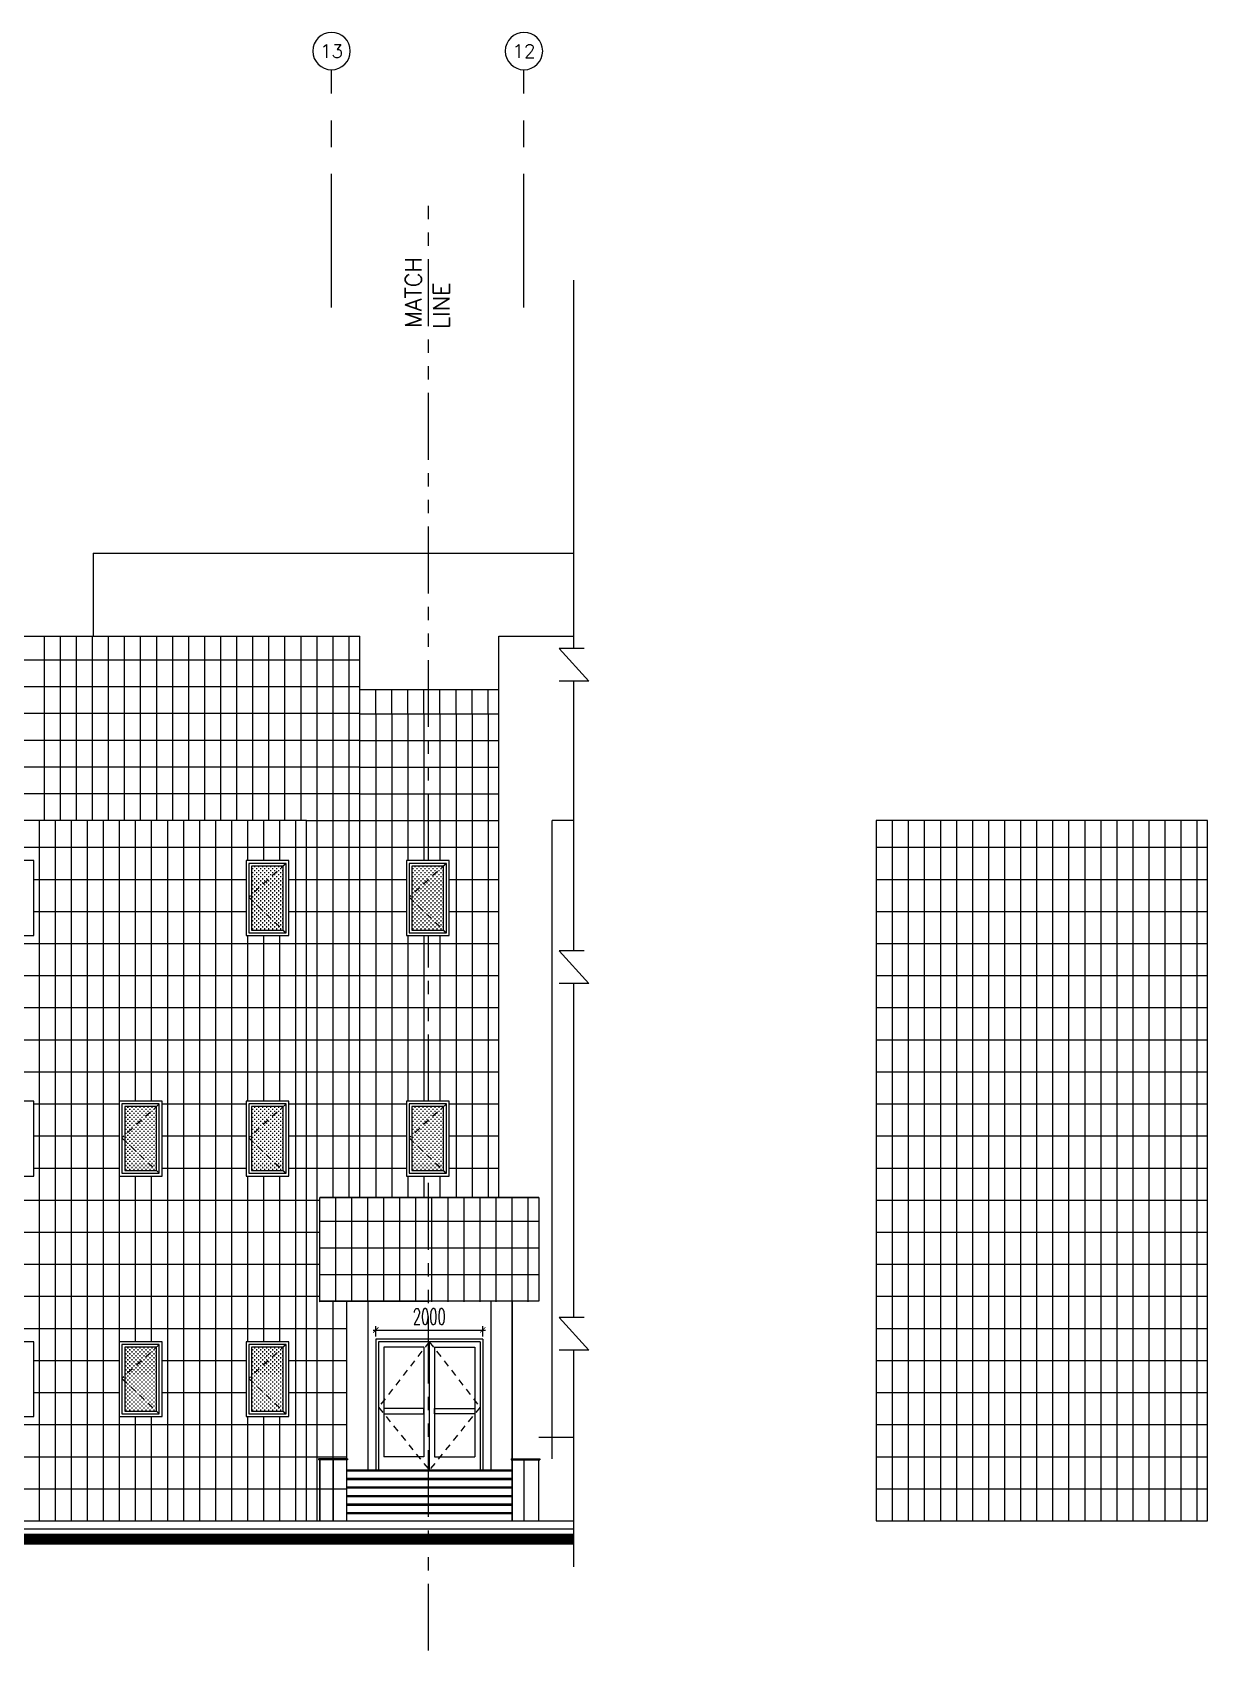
# Model space of a CAD drawing. Extents: x 417569 to 835280, y 43365 to 86819.
# Drawn here: x 417641.16 to 417663.15, y 43406.27 to 43436.55 of the extents above; entities that cross this region are included whole.
import ezdxf
from ezdxf.enums import TextEntityAlignment as Align

# ---------------------------------------------------------------- set-up
doc = ezdxf.new("R2010")
doc.units = 0
doc.header["$MEASUREMENT"] = 0
doc.header["$PDMODE"] = 3
doc.header["$PDSIZE"] = 0.1
for name, pattern in [('CENTERX2', [4, 2.5, -0.5, 0.5, -0.5]), ('HIDDEN2', [0.1875, 0.125, -0.0625]), ('PHANTOM', [2.5, 1.25, -0.25, 0.25, -0.25, 0.25, -0.25])]:
    doc.linetypes.add(name, pattern=pattern)
doc.layers.get('0').update_dxf_attribs({"linetype": 'CONTINUOUS'})
doc.layers.get('DEFPOINTS').update_dxf_attribs({"linetype": 'CONTINUOUS'})
for name, color, linetype in [('AX', 6, 'CONTINUOUS'), ('AX-CR', 2, 'CONTINUOUS'), ('AX-TXT', 2, 'CONTINUOUS'), ('AXES', 11, 'CENTERX2'), ('AXES3', 1, 'PHANTOM'), ('beige-gr', 50, 'CONTINUOUS'), ('BORDER', 4, 'CONTINUOUS'), ('brown-gr', 42, 'CONTINUOUS'), ('DOOR', 7, 'CONTINUOUS'), ('EL', 2, 'CONTINUOUS'), ('HAT', 11, 'CONTINUOUS'), ('Hatch', 4, 'CONTINUOUS'), ('STR', 5, 'CONTINUOUS'), ('WALL', 2, 'CONTINUOUS'), ('WIN', 4, 'CONTINUOUS')]:
    doc.layers.add(name, color=color, linetype=linetype)
doc.styles.add('ROMANS', font='ROMANS.shx', dxfattribs={"width": 0.6})
doc.dimstyles.new('STANDARD in', dxfattribs={"dimtxt": 0.3, "dimasz": 0.1, "dimexe": 0.07, "dimexo": 0.05, "dimgap": 0.1, "dimtad": 1, "dimdec": 0, "dimlfac": 1000, "dimzin": 0, "dimdsep": 46, "dimtxsty": 'ROMANS', "dimblk": 'ARCHTICK', "dimcen": 0.05, "dimdle": 0.05, "dimclrd": 4, "dimclre": 4, "dimclrt": 2, "dimadec": 0, "dimazin": 0, "dimtfac": 1, "dimtdec": 0, "dimtmove": 2, "dimatfit": 3, "dimldrblk": 'ARCHTICK', "dimfxl": 0, "dimtolj": 1, "dimtzin": 0, "dimarcsym": 0})

# ---------------------------------------------------------------- blocks, each defined once
blk = doc.blocks.new('AXU')
at = {"layer": 'AX-CR'}
blk.add_circle((0, 350), 350, dxfattribs=at)
at = {"layer": 'AX-TXT', "style": 'ROMANS'}
blk.add_attdef('AX', text='', height=250, dxfattribs=at).set_placement((0, 350), align=Align.MIDDLE)
blk = doc.blocks.new('_ARCHTICK')
at = {"color": 0, "linetype": 'ByBlock', "const_width": 0.15}
blk.add_lwpolyline([(-0.5, -0.5), (0.5, 0.5)], dxfattribs=at)
blk = doc.blocks.new('*D61')
at = {"layer": 'DEFPOINTS', "color": 0}
for p in [(417647.588, 43412.102), (417649.588, 43412.272), (417649.588, 43412.102)]:
    blk.add_point(p, dxfattribs=at)
at = {"layer": 'Hatch', "color": 4, "lineweight": -2}
for p, q in [((417647.588, 43412.152), (417647.588, 43412.342)), ((417649.588, 43412.152), (417649.588, 43412.342)), ((417647.538, 43412.272), (417649.638, 43412.272))]:
    blk.add_line(p, q, dxfattribs=at)
at = {"layer": 'Hatch', "color": 4, "lineweight": -2, "xscale": 0.1, "yscale": 0.1, "zscale": 0.1, "rotation": 180}
blk.add_blockref('_ARCHTICK', (417647.588, 43412.272), dxfattribs=at)
at = {"layer": 'Hatch', "color": 4, "lineweight": -2, "xscale": 0.1, "yscale": 0.1, "zscale": 0.1}
blk.add_blockref('_ARCHTICK', (417649.588, 43412.272), dxfattribs=at)
at = {"layer": 'Hatch', "color": 2, "insert": (417648.588, 43412.522), "char_height": 0.3, "attachment_point": 5, "style": 'ROMANS'}
blk.add_mtext('\\A1;2000', dxfattribs=at)

msp = doc.modelspace()

# ---------------------------------------------------------------- hatches: boundary and pattern name
at = {"layer": 'Hatch'}
h = msp.add_hatch(dxfattribs=at)
h.set_pattern_fill('CROSS', color=11, scale=0.15, style=0)
h.set_pattern_definition([(0, (-88.89901, 36.70228), (0.0375, 0.0375), [0.01875, -0.05625]), (90, (-88.889634, 36.692904), (-0.0375, 0.0375), [0.01875, -0.05625])])
h.paths.add_polyline_path([(417645.2798, 43420.9499), (417645.8754, 43420.9499), (417645.8754, 43419.7542), (417645.2798, 43419.7542)])
h = msp.add_hatch(dxfattribs=at)
h.set_pattern_fill('CROSS', color=11, scale=0.15, style=0)
h.set_pattern_definition([(0, (-85.89901, 36.70228), (0.0375, 0.0375), [0.01875, -0.05625]), (90, (-85.889634, 36.692904), (-0.0375, 0.0375), [0.01875, -0.05625])])
h.paths.add_polyline_path([(417648.2798, 43420.9499), (417648.8754, 43420.9499), (417648.8754, 43419.7542), (417648.2798, 43419.7542)])
h = msp.add_hatch(dxfattribs=at)
h.set_pattern_fill('CROSS', color=11, scale=0.15, style=0)
h.set_pattern_definition([(0, (-91.27016, 32.20228), (0.0375, 0.0375), [0.01875, -0.05625]), (90, (-91.260787, 32.192904), (-0.0375, 0.0375), [0.01875, -0.05625])])
h.paths.add_polyline_path([(417642.9086, 43416.4499), (417643.5043, 43416.4499), (417643.5043, 43415.2542), (417642.9086, 43415.2542)])
h = msp.add_hatch(dxfattribs=at)
h.set_pattern_fill('CROSS', color=11, scale=0.15, style=0)
h.set_pattern_definition([(0, (-88.89901, 32.20228), (0.0375, 0.0375), [0.01875, -0.05625]), (90, (-88.889634, 32.192904), (-0.0375, 0.0375), [0.01875, -0.05625])])
h.paths.add_polyline_path([(417645.2798, 43416.4499), (417645.8754, 43416.4499), (417645.8754, 43415.2542), (417645.2798, 43415.2542)])
h = msp.add_hatch(dxfattribs=at)
h.set_pattern_fill('CROSS', color=11, scale=0.15, style=0)
h.set_pattern_definition([(0, (-85.89901, 32.20228), (0.0375, 0.0375), [0.01875, -0.05625]), (90, (-85.889634, 32.192904), (-0.0375, 0.0375), [0.01875, -0.05625])])
h.paths.add_polyline_path([(417648.2798, 43416.4499), (417648.8754, 43416.4499), (417648.8754, 43415.2542), (417648.2798, 43415.2542)])
h = msp.add_hatch(dxfattribs=at)
h.set_pattern_fill('CROSS', color=11, scale=0.15, style=0)
h.set_pattern_definition([(0, (-91.27016, 27.70228), (0.0375, 0.0375), [0.01875, -0.05625]), (90, (-91.260787, 27.692904), (-0.0375, 0.0375), [0.01875, -0.05625])])
h.paths.add_polyline_path([(417642.9086, 43411.9499), (417643.5043, 43411.9499), (417643.5043, 43410.7542), (417642.9086, 43410.7542)])
h = msp.add_hatch(dxfattribs=at)
h.set_pattern_fill('CROSS', color=11, scale=0.15, style=0)
h.set_pattern_definition([(0, (-88.89901, 27.70228), (0.0375, 0.0375), [0.01875, -0.05625]), (90, (-88.889634, 27.692904), (-0.0375, 0.0375), [0.01875, -0.05625])])
h.paths.add_polyline_path([(417645.2798, 43411.9499), (417645.8754, 43411.9499), (417645.8754, 43410.7542), (417645.2798, 43410.7542)])

# ---------------------------------------------------------------- linework, layer by layer
at = {"layer": 'AXES'}
for p, q in [((417646.7594, 43431.4), (417646.7594, 43435.8457)), ((417650.3594, 43431.4), (417650.3594, 43435.8457))]:
    msp.add_line(p, q, dxfattribs=at)
at = {"layer": 'AXES3'}
for p, q in [((417648.5738, 43421.052), (417648.5738, 43433.4552)), ((417648.5738, 43416.552), (417648.5738, 43419.652)), ((417648.5738, 43406.2744), (417648.5738, 43415.152))]:
    msp.add_line(p, q, dxfattribs=at)
at = {"layer": 'beige-gr'}
for p, q in [((417647.2883, 43423.8), (417649.8883, 43423.8)), ((417647.5883, 43423.8), (417647.5883, 43414.752)), ((417647.8883, 43423.8), (417647.8883, 43414.752)), ((417648.1883, 43423.8), (417648.1883, 43421.052)), ((417648.4883, 43423.8), (417648.4883, 43421.052)), ((417648.7883, 43423.8), (417648.7883, 43421.052)), ((417649.0883, 43423.8), (417649.0883, 43414.752)), ((417649.3883, 43423.8), (417649.3883, 43414.752)), ((417649.6883, 43423.8), (417649.6883, 43414.752)), ((417647.2883, 43423.3022), (417649.8883, 43423.3022)), ((417647.2883, 43422.8022), (417649.8883, 43422.8022)), ((417647.2883, 43422.3022), (417649.8883, 43422.3022)), ((417641.2883, 43421.802), (417641.2883, 43408.702)), ((417641.5883, 43421.802), (417641.5883, 43408.702)), ((417641.8883, 43421.802), (417641.8883, 43408.702)), ((417642.1883, 43421.802), (417642.1883, 43408.702)), ((417642.4883, 43421.802), (417642.4883, 43408.702)), ((417642.7883, 43421.802), (417642.7883, 43408.702)), ((417643.0883, 43421.802), (417643.0883, 43416.552)), ((417643.3883, 43421.802), (417643.3883, 43416.552)), ((417643.6883, 43421.802), (417643.6883, 43408.702)), ((417643.9883, 43421.802), (417643.9883, 43408.702)), ((417644.2883, 43421.802), (417644.2883, 43408.702)), ((417644.5883, 43421.802), (417644.5883, 43408.702)), ((417644.8883, 43421.802), (417644.8883, 43408.702)), ((417645.1883, 43421.802), (417645.1883, 43421.052)), ((417645.4883, 43421.802), (417645.4883, 43421.052)), ((417645.7883, 43421.802), (417645.7883, 43421.052)), ((417646.0883, 43421.802), (417646.0883, 43408.702)), ((417647.2883, 43421.802), (417649.8883, 43421.802)), ((417657.2493, 43421.802), (417657.2493, 43408.702)), ((417657.5493, 43421.802), (417657.5493, 43408.702)), ((417657.8493, 43421.802), (417657.8493, 43408.702)), ((417658.1493, 43421.802), (417658.1493, 43408.702)), ((417658.4493, 43421.802), (417658.4493, 43408.702)), ((417658.7493, 43421.802), (417658.7493, 43408.702)), ((417659.0493, 43421.802), (417659.0493, 43408.702)), ((417659.3493, 43421.802), (417659.3493, 43408.702)), ((417659.6493, 43421.802), (417659.6493, 43408.702)), ((417659.9493, 43421.802), (417659.9493, 43408.702)), ((417660.2493, 43421.802), (417660.2493, 43408.702)), ((417660.5493, 43421.802), (417660.5493, 43408.702)), ((417660.8493, 43421.802), (417660.8493, 43408.702)), ((417661.1493, 43421.802), (417661.1493, 43408.702)), ((417661.4493, 43421.802), (417661.4493, 43408.702)), ((417661.7493, 43421.802), (417661.7493, 43408.702)), ((417662.0493, 43421.802), (417662.0493, 43408.702)), ((417662.3493, 43421.802), (417662.3493, 43408.702)), ((417662.6493, 43421.802), (417662.6493, 43408.702)), ((417662.9493, 43421.802), (417662.9493, 43408.702)), ((417640.0883, 43421.302), (417646.2883, 43421.302)), ((417647.2883, 43421.302), (417649.8883, 43421.302)), ((417656.9493, 43421.302), (417663.1493, 43421.302)), ((417641.1883, 43420.702), (417645.1594, 43420.702)), ((417645.9594, 43420.702), (417646.2883, 43420.702)), ((417647.2883, 43420.702), (417648.1594, 43420.702)), ((417648.9594, 43420.702), (417649.8883, 43420.702)), ((417656.9493, 43420.702), (417663.1493, 43420.702)), ((417641.1883, 43420.102), (417645.1594, 43420.102)), ((417645.9594, 43420.102), (417646.2883, 43420.102)), ((417647.2883, 43420.102), (417648.1594, 43420.102)), ((417648.9594, 43420.102), (417649.8883, 43420.102)), ((417656.9493, 43420.102), (417663.1493, 43420.102)), ((417645.1883, 43419.652), (417645.1883, 43416.552)), ((417645.4883, 43419.652), (417645.4883, 43416.552)), ((417645.7883, 43419.652), (417645.7883, 43416.552)), ((417648.1883, 43419.652), (417648.1883, 43416.552)), ((417648.4883, 43419.652), (417648.4883, 43416.552)), ((417648.7883, 43419.652), (417648.7883, 43416.552)), ((417640.0883, 43419.502), (417646.2883, 43419.502)), ((417647.2883, 43419.502), (417649.8883, 43419.502)), ((417656.9493, 43419.502), (417663.1493, 43419.502)), ((417640.0883, 43418.902), (417646.2883, 43418.902)), ((417647.2883, 43418.902), (417649.8883, 43418.902)), ((417656.9493, 43418.902), (417663.1493, 43418.902)), ((417640.0883, 43418.302), (417646.2883, 43418.302)), ((417647.2883, 43418.302), (417649.8883, 43418.302)), ((417656.9493, 43418.302), (417663.1493, 43418.302)), ((417640.0883, 43417.702), (417646.2883, 43417.702)), ((417647.2883, 43417.702), (417649.8883, 43417.702)), ((417656.9493, 43417.702), (417663.1493, 43417.702)), ((417640.0883, 43417.102), (417646.2883, 43417.102)), ((417647.2883, 43417.102), (417649.8883, 43417.102)), ((417656.9493, 43417.102), (417663.1493, 43417.102)), ((417641.1883, 43416.502), (417642.7883, 43416.502)), ((417643.5883, 43416.502), (417645.1594, 43416.502)), ((417647.2883, 43416.502), (417648.1594, 43416.502)), ((417648.9594, 43416.502), (417649.8883, 43416.502)), ((417656.9493, 43416.502), (417663.1493, 43416.502)), ((417641.1883, 43415.902), (417642.7883, 43415.902)), ((417643.5883, 43415.902), (417645.1594, 43415.902)), ((417647.2883, 43415.902), (417648.1594, 43415.902)), ((417648.9594, 43415.902), (417649.8883, 43415.902)), ((417656.9493, 43415.902), (417663.1493, 43415.902)), ((417641.1883, 43415.302), (417642.7883, 43415.302)), ((417643.0883, 43415.152), (417643.0883, 43412.052)), ((417643.3883, 43415.152), (417643.3883, 43412.052)), ((417643.5883, 43415.302), (417645.1594, 43415.302)), ((417645.1883, 43415.152), (417645.1883, 43412.052)), ((417645.4883, 43415.152), (417645.4883, 43412.052)), ((417645.7883, 43415.152), (417645.7883, 43412.052)), ((417647.2883, 43415.302), (417648.1594, 43415.302)), ((417648.1883, 43415.152), (417648.1883, 43414.752)), ((417648.4883, 43415.152), (417648.4883, 43414.752)), ((417648.7883, 43415.152), (417648.7883, 43414.752)), ((417648.9594, 43415.302), (417649.8883, 43415.302)), ((417656.9493, 43415.302), (417663.1493, 43415.302)), ((417640.0883, 43414.702), (417646.2883, 43414.702)), ((417656.9493, 43414.702), (417663.1493, 43414.702)), ((417640.0883, 43414.102), (417646.2883, 43414.102)), ((417656.9493, 43414.102), (417663.1493, 43414.102)), ((417640.0883, 43413.502), (417646.2883, 43413.502)), ((417656.9493, 43413.502), (417663.1493, 43413.502)), ((417640.0883, 43412.902), (417646.2883, 43412.902)), ((417656.9493, 43412.902), (417663.1493, 43412.902)), ((417640.0883, 43412.302), (417646.2883, 43412.302)), ((417656.9493, 43412.302), (417663.1493, 43412.302)), ((417641.1883, 43411.702), (417642.7883, 43411.702)), ((417643.5883, 43411.702), (417645.1594, 43411.702)), ((417645.9594, 43411.702), (417646.2883, 43411.702)), ((417656.9493, 43411.702), (417663.1493, 43411.702)), ((417641.1883, 43411.102), (417642.7883, 43411.102)), ((417643.5883, 43411.102), (417645.1594, 43411.102)), ((417645.9594, 43411.102), (417646.2883, 43411.102)), ((417656.9493, 43411.102), (417663.1493, 43411.102)), ((417640.0883, 43410.502), (417646.2883, 43410.502)), ((417643.0883, 43410.652), (417643.0883, 43408.702)), ((417643.3883, 43410.652), (417643.3883, 43408.702)), ((417645.1883, 43410.652), (417645.1883, 43408.702)), ((417645.4883, 43410.652), (417645.4883, 43408.702)), ((417645.7883, 43410.652), (417645.7883, 43408.702)), ((417656.9493, 43410.502), (417663.1493, 43410.502)), ((417640.0883, 43409.902), (417646.2883, 43409.902)), ((417656.9493, 43409.902), (417663.1493, 43409.902)), ((417640.0883, 43409.302), (417646.2883, 43409.302)), ((417656.9493, 43409.302), (417663.1493, 43409.302))]:
    msp.add_line(p, q, dxfattribs=at)
at = {"layer": 'brown-gr'}
for p, q in [((417641.3883, 43421.802), (417641.3883, 43425.252)), ((417641.3883, 43421.802), (417641.3883, 43425.252)), ((417641.6883, 43421.802), (417641.6883, 43425.252)), ((417641.9883, 43421.802), (417641.9883, 43425.252)), ((417642.2883, 43421.802), (417642.2883, 43425.252)), ((417642.2883, 43421.802), (417642.2883, 43425.252)), ((417642.5883, 43421.802), (417642.5883, 43425.252)), ((417642.8883, 43421.802), (417642.8883, 43425.252)), ((417643.1883, 43421.802), (417643.1883, 43425.252)), ((417643.4883, 43421.802), (417643.4883, 43425.252)), ((417643.7883, 43421.802), (417643.7883, 43425.252)), ((417643.7883, 43421.802), (417643.7883, 43425.252)), ((417644.0883, 43421.802), (417644.0883, 43425.252)), ((417644.3883, 43421.802), (417644.3883, 43425.252)), ((417644.6883, 43421.802), (417644.6883, 43425.252)), ((417644.6883, 43421.802), (417644.6883, 43425.252)), ((417644.9883, 43421.802), (417644.9883, 43425.252)), ((417645.2883, 43421.802), (417645.2883, 43425.252)), ((417645.5883, 43421.802), (417645.5883, 43425.252)), ((417645.5883, 43421.802), (417645.5883, 43425.252)), ((417645.8883, 43421.802), (417645.8883, 43425.252)), ((417646.1883, 43421.802), (417646.1883, 43425.252)), ((417646.4883, 43408.702), (417646.4883, 43425.252)), ((417646.4883, 43408.702), (417646.4883, 43425.252)), ((417646.7883, 43414.752), (417646.7883, 43425.252)), ((417647.0883, 43414.752), (417647.0883, 43425.252)), ((417647.2883, 43424.8022), (417632.3883, 43424.8022)), ((417647.2883, 43424.3022), (417632.3883, 43424.3022)), ((417647.2883, 43424.252), (417649.8883, 43424.252)), ((417647.5883, 43423.8), (417647.5883, 43424.252)), ((417647.8883, 43423.8), (417647.8883, 43424.252)), ((417648.1883, 43423.8), (417648.1883, 43424.252)), ((417648.4883, 43423.8), (417648.4883, 43424.252)), ((417648.7883, 43423.8), (417648.7883, 43424.252)), ((417649.0883, 43423.8), (417649.0883, 43424.252)), ((417649.3883, 43423.8), (417649.3883, 43424.252)), ((417649.6883, 43423.8), (417649.6883, 43424.252)), ((417647.2883, 43423.8022), (417632.3883, 43423.8022)), ((417647.2883, 43423.3022), (417632.3883, 43423.3022)), ((417647.2883, 43422.8022), (417632.3883, 43422.8022)), ((417647.2883, 43422.3022), (417632.3883, 43422.3022)), ((417646.2883, 43421.802), (417647.2883, 43421.802)), ((417646.2883, 43421.302), (417647.2883, 43421.302)), ((417646.2883, 43420.702), (417647.2883, 43420.702)), ((417646.2883, 43420.102), (417647.2883, 43420.102)), ((417646.2883, 43419.502), (417647.2883, 43419.502)), ((417646.2883, 43418.902), (417647.2883, 43418.902)), ((417646.2883, 43418.302), (417647.2883, 43418.302)), ((417646.2883, 43417.702), (417647.2883, 43417.702)), ((417646.2883, 43417.102), (417647.2883, 43417.102)), ((417646.2883, 43416.502), (417647.2883, 43416.502)), ((417646.2883, 43415.902), (417647.2883, 43415.902)), ((417646.2883, 43415.302), (417647.2883, 43415.302)), ((417646.8383, 43412.8022), (417646.8383, 43414.752)), ((417647.1383, 43412.8022), (417647.1383, 43414.752)), ((417647.1383, 43412.8022), (417647.1383, 43414.752)), ((417647.4383, 43412.8022), (417647.4383, 43414.752)), ((417647.7383, 43412.8022), (417647.7383, 43414.752)), ((417648.0383, 43412.8022), (417648.0383, 43414.752)), ((417648.0383, 43412.8022), (417648.0383, 43414.752)), ((417648.3383, 43412.8022), (417648.3383, 43414.752)), ((417648.6383, 43412.8022), (417648.6383, 43414.752)), ((417648.9383, 43412.8022), (417648.9383, 43414.752)), ((417648.9383, 43412.8022), (417648.9383, 43414.752)), ((417649.2383, 43412.8022), (417649.2383, 43414.752)), ((417649.5383, 43412.8022), (417649.5383, 43414.752)), ((417649.8383, 43412.8022), (417649.8383, 43414.752)), ((417650.1383, 43412.8022), (417650.1383, 43414.752)), ((417650.4383, 43412.8022), (417650.4383, 43414.752)), ((417650.4383, 43412.8022), (417650.4383, 43414.752)), ((417646.2883, 43414.702), (417646.5383, 43414.702)), ((417650.6383, 43414.3022), (417646.5383, 43414.3022)), ((417646.2883, 43414.102), (417646.5383, 43414.102)), ((417650.6383, 43413.8022), (417646.5383, 43413.8022)), ((417646.2883, 43413.502), (417646.5383, 43413.502)), ((417650.6383, 43413.3022), (417646.5383, 43413.3022)), ((417646.2883, 43412.902), (417646.5383, 43412.902)), ((417646.7883, 43408.702), (417646.7883, 43412.8118)), ((417646.2883, 43412.302), (417647.0383, 43412.302)), ((417646.2883, 43411.702), (417647.0383, 43411.702)), ((417646.2883, 43411.102), (417647.0383, 43411.102)), ((417646.2883, 43410.502), (417647.0383, 43410.502)), ((417646.2883, 43409.902), (417647.0383, 43409.902)), ((417646.2883, 43409.302), (417647.0383, 43409.302))]:
    msp.add_line(p, q, dxfattribs=at)
at = {"layer": 'DOOR'}
for p, q in [((417647.5883, 43412.102), (417647.5883, 43409.652)), ((417649.5883, 43412.102), (417647.5883, 43412.102)), ((417647.6383, 43412.052), (417647.6383, 43409.652)), ((417649.5383, 43412.052), (417647.6383, 43412.052)), ((417648.5883, 43412.052), (417648.5883, 43409.652)), ((417649.5383, 43412.052), (417649.5383, 43409.652)), ((417649.5883, 43412.102), (417649.5883, 43409.652)), ((417647.7383, 43411.952), (417647.7383, 43409.902)), ((417648.4883, 43411.952), (417647.7383, 43411.952)), ((417648.4883, 43411.952), (417648.4883, 43409.902)), ((417648.6883, 43411.952), (417648.6883, 43409.902)), ((417648.6883, 43411.952), (417649.4383, 43411.952)), ((417649.4383, 43411.952), (417649.4383, 43409.902)), ((417648.4883, 43409.902), (417647.7383, 43409.902)), ((417648.6883, 43409.902), (417649.4383, 43409.902))]:
    msp.add_line(p, q, dxfattribs=at)
at = {"layer": 'DOOR', "linetype": 'HIDDEN2'}
for p, q in [((417648.5883, 43412.052), (417647.6383, 43410.827)), ((417648.5883, 43412.052), (417649.5383, 43410.827)), ((417647.6383, 43410.827), (417648.5883, 43409.652)), ((417649.5383, 43410.827), (417648.5883, 43409.652))]:
    msp.add_line(p, q, dxfattribs=at)
at = {"layer": 'DOOR', "color": 4}
for points in [[(417647.7383, 43410.702), (417648.4883, 43410.702), (417648.4883, 43410.802), (417647.7383, 43410.802)], [(417649.4383, 43410.702), (417648.6883, 43410.702), (417648.6883, 43410.802), (417649.4383, 43410.802)]]:
    msp.add_lwpolyline(points, close=True, dxfattribs=at)
at = {"layer": 'EL', "color": 6}
for p, q in [((417632.3883, 43425.252), (417647.2883, 43425.252)), ((417647.2883, 43414.7521), (417647.2883, 43425.252)), ((417649.8883, 43414.752), (417649.8883, 43425.252)), ((417649.8883, 43425.252), (417651.2947, 43425.252)), ((417646.2883, 43421.802), (417640.0883, 43421.802)), ((417646.2883, 43408.702), (417646.2883, 43421.802)), ((417651.2947, 43421.802), (417650.8883, 43421.802)), ((417650.8883, 43409.8619), (417650.8883, 43421.802)), ((417646.5383, 43412.8118), (417646.5383, 43414.752)), ((417650.6383, 43414.752), (417646.5383, 43414.752)), ((417650.6383, 43414.752), (417650.6383, 43412.8118)), ((417650.6383, 43412.8118), (417646.5383, 43412.8118)), ((417647.0383, 43412.802), (417647.0383, 43409.8619)), ((417650.1383, 43412.802), (417650.1383, 43409.8619)), ((417650.1383, 43409.8619), (417650.1383, 43412.802)), ((417650.1383, 43408.6922), (417650.1383, 43409.8419)), ((417650.6383, 43408.6922), (417650.6383, 43409.8419))]:
    msp.add_line(p, q, dxfattribs=at)
at = {"layer": 'EL', "color": 2}
for p, q in [((417647.4383, 43412.802), (417647.4383, 43409.652)), ((417649.7383, 43412.802), (417649.7383, 43409.652)), ((417646.5183, 43409.8619), (417646.5183, 43409.8419)), ((417647.0583, 43409.8619), (417646.5183, 43409.8619)), ((417647.0583, 43409.8419), (417646.5183, 43409.8419)), ((417646.5383, 43409.8419), (417646.5383, 43408.702)), ((417646.5383, 43408.6922), (417646.5383, 43409.8419)), ((417647.0383, 43409.8419), (417647.0383, 43408.702)), ((417647.0383, 43409.8419), (417647.0383, 43408.6922)), ((417647.0583, 43409.8619), (417647.0583, 43409.8419)), ((417650.1183, 43409.8619), (417650.1183, 43409.8419)), ((417650.1183, 43409.8619), (417650.6583, 43409.8619)), ((417650.1183, 43409.8419), (417650.6583, 43409.8419)), ((417650.1383, 43409.8419), (417650.1383, 43408.702)), ((417650.6383, 43408.6922), (417650.6383, 43409.8419)), ((417650.6583, 43409.8619), (417650.6583, 43409.8419))]:
    msp.add_line(p, q, dxfattribs=at)
at = {"layer": 'EL', "color": 6}
for points in [[(417640.0883, 43421.802), (417640.0883, 43408.702), (417646.2883, 43408.702), (417646.2883, 43421.802)], [(417656.9493, 43421.802), (417656.9493, 43408.702), (417663.1493, 43408.702), (417663.1493, 43421.802)]]:
    msp.add_lwpolyline(points, close=True, dxfattribs=at)
at = {"layer": 'EL'}
msp.add_lwpolyline([(417646.5383, 43414.752), (417650.6383, 43414.752), (417650.6383, 43412.8119), (417646.5383, 43412.802)], close=True, dxfattribs=at)
at = {"layer": 'HAT', "color": 11}
for p, q in [((417651.4832, 43425.0227), (417651.0186, 43425.0227)), ((417651.0186, 43425.0227), (417651.5709, 43424.4082)), ((417651.5709, 43424.4082), (417651.0186, 43424.4082)), ((417651.2947, 43419.3668), (417651.2947, 43424.4082)), ((417651.4832, 43419.3668), (417651.0186, 43419.3668)), ((417651.0186, 43419.3668), (417651.5709, 43418.7523)), ((417651.5709, 43418.7523), (417651.0186, 43418.7523)), ((417651.2947, 43412.5074), (417651.2947, 43418.7523)), ((417651.4832, 43412.5074), (417651.0186, 43412.5074)), ((417651.0186, 43412.5074), (417651.5709, 43411.893)), ((417651.5709, 43411.893), (417651.0186, 43411.893)), ((417651.2947, 43407.8418), (417651.2947, 43411.893))]:
    msp.add_line(p, q, dxfattribs=at)
msp.add_lwpolyline([(417651.2947, 43425.0227), (417651.2947, 43431.912)], dxfattribs=at)
at = {"layer": 'Hatch'}
for p, q in [((417645.9594, 43416.502), (417646.2883, 43416.502)), ((417645.9594, 43415.902), (417646.2883, 43415.902)), ((417645.9594, 43415.302), (417646.2883, 43415.302))]:
    msp.add_line(p, q, dxfattribs=at)
at = {"layer": 'STR'}
for p, q in [((417650.1383, 43409.652), (417647.0383, 43409.652)), ((417650.1383, 43409.632), (417647.0383, 43409.632)), ((417650.1383, 43409.492), (417647.0383, 43409.492)), ((417650.1383, 43409.472), (417647.0383, 43409.472)), ((417650.1383, 43409.332), (417647.0383, 43409.332)), ((417650.1383, 43409.312), (417647.0383, 43409.312)), ((417650.1383, 43409.172), (417647.0383, 43409.172)), ((417650.1383, 43409.152), (417647.0383, 43409.152)), ((417650.1383, 43409.012), (417647.0383, 43409.012)), ((417650.1383, 43408.992), (417647.0383, 43408.992)), ((417650.1383, 43408.852), (417647.0383, 43408.852)), ((417650.1383, 43408.832), (417647.0383, 43408.832))]:
    msp.add_line(p, q, dxfattribs=at)
at = {"layer": 'WALL'}
msp.add_line((417650.6383, 43410.2698), (417651.2947, 43410.2698), dxfattribs=at)
at = {"layer": 'WALL', "color": 4}
for p, q in [((417646.7896, 43409.8419), (417646.7896, 43408.702)), ((417650.3581, 43409.8419), (417650.3581, 43408.702)), ((417582.4681, 43408.702), (417651.2947, 43408.702)), ((417572.9008, 43408.552), (417651.2947, 43408.552))]:
    msp.add_line(p, q, dxfattribs=at)
at = {"layer": 'WALL', "const_width": 0.2044}
msp.add_lwpolyline([(417572.9265, 43408.3597), (417651.2947, 43408.3597)], dxfattribs=at)
at = {"layer": 'WIN'}
for q in [(417642.2981, 43425.252), (417651.2947, 43426.802)]:
    msp.add_line((417642.2981, 43426.802), q, dxfattribs=at)
at = {"layer": 'WIN', "linetype": 'HIDDEN2'}
for p, q in [((417645.9083, 43421.001), (417645.2105, 43420.3673)), ((417648.9083, 43421.001), (417648.2105, 43420.3673)), ((417645.2105, 43420.3673), (417645.9083, 43419.7031)), ((417648.2105, 43420.3673), (417648.9083, 43419.7031)), ((417643.5372, 43416.501), (417642.8394, 43415.8673)), ((417645.9083, 43416.501), (417645.2105, 43415.8673)), ((417648.9083, 43416.501), (417648.2105, 43415.8673)), ((417642.8394, 43415.8673), (417643.5372, 43415.2031)), ((417645.2105, 43415.8673), (417645.9083, 43415.2031)), ((417648.2105, 43415.8673), (417648.9083, 43415.2031)), ((417643.5372, 43412.001), (417642.8394, 43411.3673)), ((417645.9083, 43412.001), (417645.2105, 43411.3673)), ((417642.8394, 43411.3673), (417643.5372, 43410.7031)), ((417645.2105, 43411.3673), (417645.9083, 43410.7031))]:
    msp.add_line(p, q, dxfattribs=at)
at = {"layer": 'WIN', "color": 4}
for points in [[(417641.1883, 43421.052), (417640.3883, 43421.052), (417640.3883, 43419.652), (417641.1883, 43419.652)], [(417645.9594, 43421.052), (417645.1594, 43421.052), (417645.1594, 43419.652), (417645.9594, 43419.652)], [(417648.9594, 43421.052), (417648.1594, 43421.052), (417648.1594, 43419.652), (417648.9594, 43419.652)], [(417641.1883, 43416.552), (417640.3883, 43416.552), (417640.3883, 43415.152), (417641.1883, 43415.152)], [(417643.5883, 43416.552), (417642.7883, 43416.552), (417642.7883, 43415.152), (417643.5883, 43415.152)], [(417645.9594, 43416.552), (417645.1594, 43416.552), (417645.1594, 43415.152), (417645.9594, 43415.152)], [(417648.9594, 43416.552), (417648.1594, 43416.552), (417648.1594, 43415.152), (417648.9594, 43415.152)], [(417641.1883, 43412.052), (417640.3883, 43412.052), (417640.3883, 43410.652), (417641.1883, 43410.652)], [(417643.5883, 43412.052), (417642.7883, 43412.052), (417642.7883, 43410.652), (417643.5883, 43410.652)], [(417645.9594, 43412.052), (417645.1594, 43412.052), (417645.1594, 43410.652), (417645.9594, 43410.652)]]:
    msp.add_lwpolyline(points, close=True, dxfattribs=at)
at = {"layer": 'WIN'}
for points in [[(417645.9083, 43421.001), (417645.2105, 43421.001), (417645.2105, 43419.7031), (417645.9083, 43419.7031)], [(417645.8572, 43420.9499), (417645.2616, 43420.9499), (417645.2616, 43419.7542), (417645.8572, 43419.7542)], [(417648.9083, 43421.001), (417648.2105, 43421.001), (417648.2105, 43419.7031), (417648.9083, 43419.7031)], [(417648.8572, 43420.9499), (417648.2616, 43420.9499), (417648.2616, 43419.7542), (417648.8572, 43419.7542)], [(417643.5372, 43416.501), (417642.8394, 43416.501), (417642.8394, 43415.2031), (417643.5372, 43415.2031)], [(417643.4861, 43416.4499), (417642.8904, 43416.4499), (417642.8904, 43415.2542), (417643.4861, 43415.2542)], [(417645.9083, 43416.501), (417645.2105, 43416.501), (417645.2105, 43415.2031), (417645.9083, 43415.2031)], [(417645.8572, 43416.4499), (417645.2616, 43416.4499), (417645.2616, 43415.2542), (417645.8572, 43415.2542)], [(417648.9083, 43416.501), (417648.2105, 43416.501), (417648.2105, 43415.2031), (417648.9083, 43415.2031)], [(417648.8572, 43416.4499), (417648.2616, 43416.4499), (417648.2616, 43415.2542), (417648.8572, 43415.2542)], [(417643.5372, 43412.001), (417642.8394, 43412.001), (417642.8394, 43410.7031), (417643.5372, 43410.7031)], [(417643.4861, 43411.9499), (417642.8904, 43411.9499), (417642.8904, 43410.7542), (417643.4861, 43410.7542)], [(417645.9083, 43412.001), (417645.2105, 43412.001), (417645.2105, 43410.7031), (417645.9083, 43410.7031)], [(417645.8572, 43411.9499), (417645.2616, 43411.9499), (417645.2616, 43410.7542), (417645.8572, 43410.7542)]]:
    msp.add_lwpolyline(points, close=True, dxfattribs=at)

# ---------------------------------------------------------------- block references
at = {"layer": 'AX'}
ref = msp.add_blockref('AXU', (417646.7594, 43435.8457), dxfattribs=dict(at, xscale=-0.001000000047497451, yscale=0.0009999999892897904, zscale=0.001))
ref.add_attrib('AX', '13', dxfattribs={"layer": 'AX-TXT', "height": 0.25, "style": 'ROMANS'}).set_placement((417646.7594, 43436.1957), align=Align.MIDDLE)
ref = msp.add_blockref('AXU', (417646.7594, 43435.8457), dxfattribs=dict(at, xscale=-0.001000000047497451, yscale=0.0009999999892897904, zscale=0.001))
ref.add_attrib('AX', '13', dxfattribs={"layer": 'AX-TXT', "height": 0.25, "style": 'ROMANS'}).set_placement((417646.7594, 43436.1957), align=Align.MIDDLE)
ref = msp.add_blockref('AXU', (417650.3594, 43435.8457), dxfattribs=dict(at, xscale=-0.001000000047497451, yscale=0.0009999999892897904, zscale=0.001))
ref.add_attrib('AX', '12', dxfattribs={"layer": 'AX-TXT', "height": 0.25, "style": 'ROMANS'}).set_placement((417650.3594, 43436.1957), align=Align.MIDDLE)
ref = msp.add_blockref('AXU', (417650.3594, 43435.8457), dxfattribs=dict(at, xscale=-0.001000000047497451, yscale=0.0009999999892897904, zscale=0.001))
ref.add_attrib('AX', '12', dxfattribs={"layer": 'AX-TXT', "height": 0.25, "style": 'ROMANS'}).set_placement((417650.3594, 43436.1957), align=Align.MIDDLE)
at = {"layer": 'AXES'}
ref = msp.add_blockref('AXU', (417646.7594, 43435.8457), dxfattribs=dict(at, xscale=-0.001000000047497451, yscale=0.0009999999892897904, zscale=0.001))
ref.add_attrib('AX', '13', dxfattribs={"layer": 'AX-TXT', "height": 0.25, "style": 'ROMANS'}).set_placement((417646.7594, 43436.1957), align=Align.MIDDLE)
ref = msp.add_blockref('AXU', (417646.7594, 43435.8457), dxfattribs=dict(at, xscale=-0.001000000047497451, yscale=0.0009999999892897904, zscale=0.001))
ref.add_attrib('AX', '13', dxfattribs={"layer": 'AX-TXT', "height": 0.25, "style": 'ROMANS'}).set_placement((417646.7594, 43436.1957), align=Align.MIDDLE)
ref = msp.add_blockref('AXU', (417650.3594, 43435.8457), dxfattribs=dict(at, xscale=-0.001000000047497451, yscale=0.0009999999892897904, zscale=0.001))
ref.add_attrib('AX', '12', dxfattribs={"layer": 'AX-TXT', "height": 0.25, "style": 'ROMANS'}).set_placement((417650.3594, 43436.1957), align=Align.MIDDLE)
ref = msp.add_blockref('AXU', (417650.3594, 43435.8457), dxfattribs=dict(at, xscale=-0.001000000047497451, yscale=0.0009999999892897904, zscale=0.001))
ref.add_attrib('AX', '12', dxfattribs={"layer": 'AX-TXT', "height": 0.25, "style": 'ROMANS'}).set_placement((417650.3594, 43436.1957), align=Align.MIDDLE)

# ---------------------------------------------------------------- texts
at = {"layer": 'BORDER', "color": 2, "style": 'ROMANS'}
for s, p in [('MATCH', (417648.4455, 43431.6796)), ('LINE', (417648.9691, 43431.4334))]:
    msp.add_text(s, height=0.30654, rotation=90, dxfattribs=at).set_placement(p, align=Align.CENTER)

# ---------------------------------------------------------------- dimensions: what is measured, and where the dimension line sits
at = {"layer": 'Hatch'}
dim = msp.add_linear_dim(base=(417649.5883, 43412.2716), p1=(417647.5883, 43412.102), p2=(417649.5883, 43412.102), dimstyle='STANDARD in', dxfattribs=at)
dim.commit()
dim.dimension.update_dxf_attribs({"geometry": '*D61', "text_midpoint": (417648.5883, 43412.5216)})

doc.saveas('drawing.dxf')
